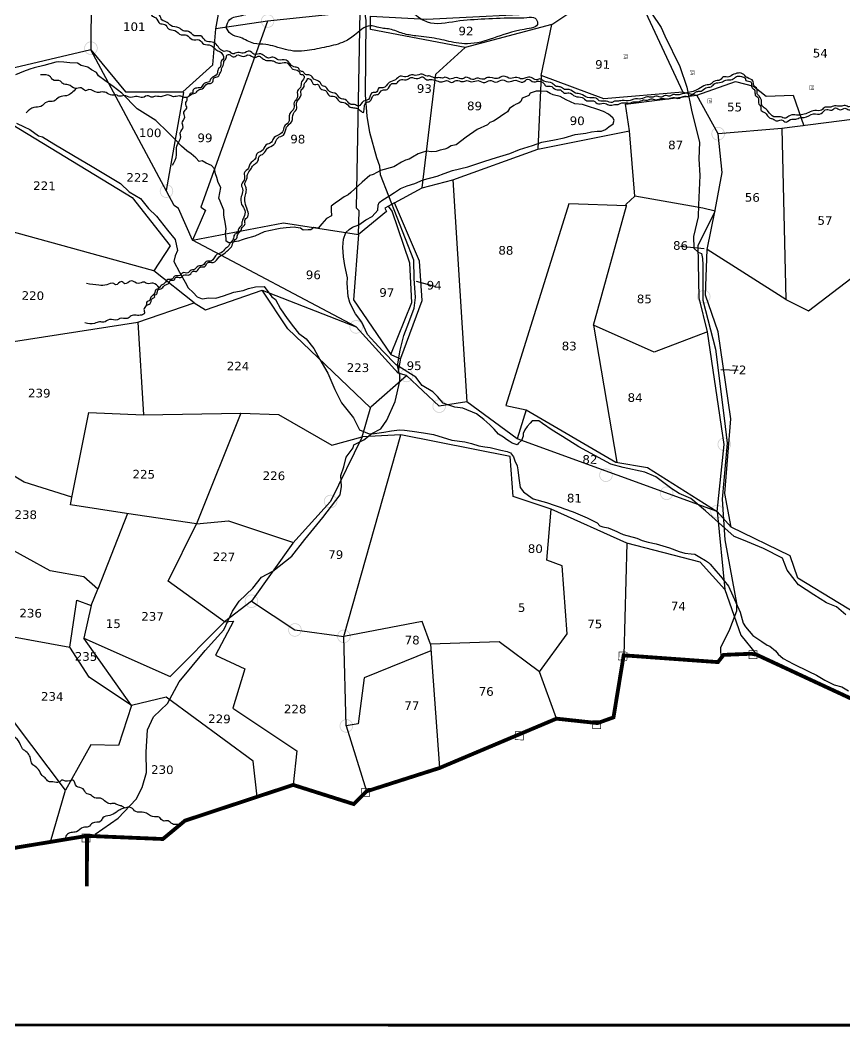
# Model space of a CAD drawing. Header units: inches. Extents: x 734614 to 757648, y 1633794 to 1657822.
# Drawn here: x 741563 to 743289, y 1633794 to 1635900 of the extents above; entities that cross this region are included whole.
import ezdxf
from ezdxf.enums import TextEntityAlignment as Align

# ---------------------------------------------------------------- set-up
doc = ezdxf.new("R2010")
doc.units = ezdxf.units.IN
doc.header["$MEASUREMENT"] = 0
doc.linetypes.add('ACAD_ISO02W100', pattern=[15, 12, -3])
for name, color, linetype in [('CART TRACK', 19, 'Continuous'), ('FOOT PATH', 222, 'Continuous'), ('LIMITS OF  ROCKY ROUND', 169, 'Continuous'), ('PLOT', 7, 'Continuous'), ('PLOT NO', 7, 'Continuous'), ('SQUARE TANKS', 230, 'Continuous'), ('TANKS-STREAM', 4, 'Continuous'), ('VILLAGE BOUNDRY', 5, 'Continuous'), ('VILLAGE STONES', 240, 'Continuous')]:
    doc.layers.add(name, color=color, linetype=linetype)
doc.styles.get("Standard").update_dxf_attribs({"font": 'verdana.ttf'})

msp = doc.modelspace()

# ---------------------------------------------------------------- hatches: boundary and pattern name
at = {"layer": 'VILLAGE STONES'}
h = msp.add_hatch(color=256, dxfattribs=at)
edge = h.paths.add_edge_path(flags=16)
edge.add_arc((742081.1, 1635898), 12.6, -0.753, 359.247)
edge = h.paths.add_edge_path()
edge.add_arc((742081.1, 1635898), 14.1, -0.753, 359.247)
h = msp.add_hatch(color=256, dxfattribs=at)
edge = h.paths.add_edge_path(flags=16)
edge.add_arc((741711.4, 1635841.1), 12.6, -0.753, 359.247)
edge = h.paths.add_edge_path()
edge.add_arc((741711.4, 1635841.1), 14.1, -0.753, 359.247)
h = msp.add_hatch(color=256, dxfattribs=at)
edge = h.paths.add_edge_path(flags=16)
edge.add_arc((743023.8, 1635662.2), 12.6, -0.753, 359.247)
edge = h.paths.add_edge_path()
edge.add_arc((743023.8, 1635662.2), 14.1, -0.753, 359.247)
h = msp.add_hatch(color=256, dxfattribs=at)
edge = h.paths.add_edge_path(flags=16)
edge.add_arc((741869.5, 1635542), 12.6, -0.753, 359.247)
edge = h.paths.add_edge_path()
edge.add_arc((741869.5, 1635542), 14.1, -0.753, 359.247)
h = msp.add_hatch(color=256, dxfattribs=at)
edge = h.paths.add_edge_path(flags=16)
edge.add_arc((742993.8, 1635321.2), 12.6, -0.753, 359.247)
edge = h.paths.add_edge_path()
edge.add_arc((742993.8, 1635321.2), 14.1, -0.753, 359.247)
h = msp.add_hatch(color=256, dxfattribs=at)
edge = h.paths.add_edge_path(flags=16)
edge.add_arc((742266.4, 1635258.1), 12.6, -0.753, 359.247)
edge = h.paths.add_edge_path()
edge.add_arc((742266.4, 1635258.1), 14.1, -0.753, 359.247)
h = msp.add_hatch(color=256, dxfattribs=at)
edge = h.paths.add_edge_path(flags=16)
edge.add_arc((742371.7, 1635156.5), 12.6, -0.753, 359.247)
edge = h.paths.add_edge_path()
edge.add_arc((742371.7, 1635156.5), 14.1, -0.753, 359.247)
h = msp.add_hatch(color=256, dxfattribs=at)
edge = h.paths.add_edge_path(flags=16)
edge.add_arc((742440.2, 1635092.4), 12.6, -0.753, 359.247)
edge = h.paths.add_edge_path()
edge.add_arc((742440.2, 1635092.4), 14.1, -0.753, 359.247)
h = msp.add_hatch(color=256, dxfattribs=at)
edge = h.paths.add_edge_path(flags=16)
edge.add_arc((743036.7, 1635012.3), 12.6, -0.753, 359.247)
edge = h.paths.add_edge_path()
edge.add_arc((743036.7, 1635012.3), 14.1, -0.753, 359.247)
h = msp.add_hatch(color=256, dxfattribs=at)
edge = h.paths.add_edge_path(flags=16)
edge.add_arc((742789.1, 1634948), 12.6, -0.753, 359.247)
edge = h.paths.add_edge_path()
edge.add_arc((742789.1, 1634948), 14.1, -0.753, 359.247)
h = msp.add_hatch(color=256, dxfattribs=at)
edge = h.paths.add_edge_path(flags=16)
edge.add_arc((742916.1, 1634910.1), 12.6, -0.753, 359.247)
edge = h.paths.add_edge_path()
edge.add_arc((742916.1, 1634910.1), 14.1, -0.753, 359.247)
h = msp.add_hatch(color=256, dxfattribs=at)
edge = h.paths.add_edge_path(flags=16)
edge.add_arc((742212.9, 1634892.9), 12.6, -0.753, 359.247)
edge = h.paths.add_edge_path()
edge.add_arc((742212.9, 1634892.9), 14.1, -0.753, 359.247)
h = msp.add_hatch(color=256, dxfattribs=at)
edge = h.paths.add_edge_path(flags=16)
edge.add_arc((743021.6, 1634871.8), 12.6, -0.753, 359.247)
edge = h.paths.add_edge_path()
edge.add_arc((743021.6, 1634871.8), 14.1, -0.753, 359.247)
h = msp.add_hatch(color=256, dxfattribs=at)
edge = h.paths.add_edge_path(flags=16)
edge.add_arc((742047.2, 1634684.2), 12.6, -0.753, 359.247)
edge = h.paths.add_edge_path()
edge.add_arc((742047.2, 1634684.2), 14.1, -0.753, 359.247)
h = msp.add_hatch(color=256, dxfattribs=at)
edge = h.paths.add_edge_path(flags=16)
edge.add_arc((742138.3, 1634624.1), 12.6, -0.753, 359.247)
edge = h.paths.add_edge_path()
edge.add_arc((742138.3, 1634624.1), 14.1, -0.753, 359.247)
h = msp.add_hatch(color=256, dxfattribs=at)
edge = h.paths.add_edge_path(flags=16)
edge.add_arc((742240.7, 1634610.7), 12.6, -0.753, 359.247)
edge = h.paths.add_edge_path()
edge.add_arc((742240.7, 1634610.7), 14.1, -0.753, 359.247)
h = msp.add_hatch(color=256, dxfattribs=at)
edge = h.paths.add_edge_path(flags=16)
edge.add_arc((742245.8, 1634423.3), 12.6, -0.753, 359.247)
edge = h.paths.add_edge_path()
edge.add_arc((742245.8, 1634423.3), 14.1, -0.753, 359.247)

# ---------------------------------------------------------------- linework, layer by layer
at = {"layer": 'CART TRACK'}
msp.add_lwpolyline([(742884.1, 1635914.2), (742904.7, 1635884.5), (742912.3, 1635867), (742943.9, 1635802.8), (742958.3, 1635759.8), (742968.8, 1635708.1), (742984.9, 1635644.6), (742983.4, 1635609.4), (742985.4, 1635574.6), (742982.9, 1635513.4), (742981.8, 1635488.1), (742972, 1635447.5), (742973.1, 1635422.7), (742982.2, 1635414.5), (742989.3, 1635411.6), (742990.8, 1635401.3), (742992, 1635387.6), (742992, 1635314), (743018.1, 1635211.8), (743036.3, 1635067.3), (743043, 1635014.5), (743032.1, 1634897.8), (743038.1, 1634812.3), (743058.9, 1634699.2), (743062.4, 1634680.2), (743062, 1634663.6), (743047.9, 1634624.8), (743029.1, 1634586.4), (743029.3, 1634564.4)], dxfattribs=at)
at = {"layer": 'FOOT PATH'}
for points in [[(741720.3, 1634197), (741768.5, 1634230), (741806.2, 1634269.9), (741818.6, 1634294.7), (741827.7, 1634325.7), (741827, 1634368.4), (741829.6, 1634415.3), (741842.4, 1634442.3), (741871.7, 1634470.3), (741896, 1634515.4), (741950.3, 1634581.4), (741989.5, 1634624.6), (742007.3, 1634663.4), (742021.5, 1634684), (742050, 1634711.8), (742068.1, 1634734.8), (742092.1, 1634746.9), (742132, 1634778.4), (742158.8, 1634813.6), (742196.5, 1634859.3), (742232.6, 1634906.4), (742235.8, 1634923.9), (742234.3, 1634946.9), (742240.7, 1634965.5), (742245.5, 1634985.7), (742259.8, 1635005), (742261.4, 1635011), (742282.6, 1635022.1), (742299.2, 1635034.8), (742318.2, 1635045.1), (742330.3, 1635063), (742347.9, 1635101.8), (742357.8, 1635144.3), (742357.8, 1635157.2), (742352.6, 1635176.9), (742358.8, 1635209.4), (742366.3, 1635240.4), (742376.6, 1635267), (742388, 1635297.3), (742390.5, 1635319.5), (742387.8, 1635359.5), (742387.1, 1635397.5), (742335, 1635531.5), (742317.6, 1635576.1), (742315.9, 1635594.4), (742309.9, 1635611.8), (742294.7, 1635665), (742289.6, 1635699.2), (742285.8, 1635743.7), (742287.2, 1635899.4), (742253.7, 1636115.5)], [(743291.1, 1634655.9), (743271.4, 1634672.6), (743250.3, 1634680.9), (743224.3, 1634697.6), (743192, 1634718.3), (743168.6, 1634749), (743158.4, 1634774.4), (743119.1, 1634794.6), (743077, 1634811.8), (743057.3, 1634819.9), (743031.7, 1634842.9), (742997.6, 1634873.5), (742966.8, 1634899.4), (742942.1, 1634909.4), (742927, 1634919.1), (742893.4, 1634944.3), (742870.5, 1634954.1), (742824.8, 1634963.6), (742799.5, 1634971.1), (742732.6, 1635007.3), (742697.9, 1635028.8), (742676.7, 1635041.9), (742656.5, 1635056), (742648.3, 1635061.7), (742638.6, 1635061.5), (742634.7, 1635061.4), (742630.2, 1635056.7), (742630.2, 1635056.7), (742624.1, 1635050), (742624.1, 1635050), (742619.5, 1635042.9), (742616, 1635035.1), (742615.9, 1635029.8), (742612.5, 1635020.3), (742606.3, 1635014.6), (742603.2, 1635011.6), (742592.8, 1635014.7), (742586.5, 1635019), (742581.3, 1635022.8), (742574.9, 1635027.7), (742564.1, 1635033.9), (742555.2, 1635044.2), (742546.3, 1635052.9), (742533.3, 1635064.3), (742518, 1635076.2), (742489.5, 1635088), (742472.9, 1635090.1), (742458.3, 1635095.1), (742448.5, 1635098.4), (742436.7, 1635112.7), (742427.1, 1635122.2), (742404.7, 1635135.7), (742391, 1635153.1), (742349.9, 1635178.6), (742322.4, 1635207.5), (742305.2, 1635225.6), (742290.2, 1635242.1), (742278, 1635268), (742264.7, 1635285.1), (742259.2, 1635296.1), (742253.4, 1635308.9), (742249.4, 1635321.4), (742247.9, 1635349.9), (742248, 1635360.5), (742242.7, 1635386.7), (742240, 1635404.4), (742238.7, 1635425.1), (742240.1, 1635441.9), (742244.5, 1635455.6), (742251.6, 1635461.7), (742258.8, 1635466.5), (742272, 1635471.9), (742286.9, 1635482.3), (742299.8, 1635489.1), (742311.6, 1635502.5), (742312.5, 1635512.6), (742314.5, 1635518.6), (742322.5, 1635523.8), (742335, 1635531.5), (742346.4, 1635539.2), (742359.2, 1635547.3), (742373.2, 1635553.1), (742389.1, 1635557.8), (742406.4, 1635565.5), (742435.9, 1635573.7), (742450.7, 1635579.2), (742468.1, 1635585), (742500.1, 1635593.2), (742535.6, 1635604.7), (742559.8, 1635612.7), (742587.9, 1635620.8), (742608.4, 1635629.2), (742635.5, 1635637.8), (742654.8, 1635644.7), (742681.6, 1635649.3), (742701.6, 1635653.5), (742725, 1635660.3), (742746.8, 1635663.4), (742758.9, 1635665.9), (742771, 1635667.6), (742780, 1635667.5), (742788.3, 1635671.1), (742794.8, 1635676.3), (742803.9, 1635683), (742803.9, 1635683), (742806.2, 1635690.4), (742803.3, 1635695.4), (742803.3, 1635695.4), (742794.4, 1635703), (742784.3, 1635708.8), (742770.1, 1635713.5), (742752.8, 1635719.3), (742740.2, 1635723.6), (742723.9, 1635724.6), (742705.6, 1635732.9), (742693.3, 1635739.8), (742678.6, 1635743.7), (742672.7, 1635746.1), (742665.6, 1635750.3), (742651.9, 1635750.9), (742643.4, 1635751.3), (742630.5, 1635747), (742627.9, 1635742.5), (742619.5, 1635738.9), (742614, 1635736.4), (742611.1, 1635729.6), (742607, 1635726.3), (742600.9, 1635723.7), (742596.4, 1635721.2), (742587.6, 1635714.9), (742583.4, 1635708.2), (742579.2, 1635704.9), (742573.5, 1635701.6), (742573.5, 1635701.6), (742563.7, 1635694.6), (742553.8, 1635688.7), (742545.9, 1635685.4), (742540.9, 1635681), (742519.4, 1635670.7), (742496.6, 1635654.9), (742475.6, 1635639.1), (742465, 1635637), (742457.8, 1635631.9), (742452.2, 1635629.7), (742442, 1635627.6), (742433.7, 1635625), (742423.9, 1635624.4), (742413.6, 1635625.7), (742404.3, 1635622.8), (742396.4, 1635619.9), (742384.2, 1635612.9), (742377.4, 1635609.3), (742369.5, 1635606.7), (742361.5, 1635602.7), (742344.9, 1635593.2), (742317.3, 1635585.2), (742302.2, 1635576.8), (742295, 1635574.8), (742279.3, 1635560.9), (742254.9, 1635539.4), (742249.6, 1635534.7), (742241.6, 1635530.2), (742231.8, 1635523.5), (742222.3, 1635516.9), (742213.9, 1635510.3), (742214.2, 1635502.4), (742215.1, 1635490.7), (742204.5, 1635484.6), (742194.6, 1635473.4), (742186.8, 1635464.7), (742177.5, 1635466.2), (742171.5, 1635461.4), (742166.2, 1635461), (742155.3, 1635460.4), (742150.1, 1635464.3), (742140.3, 1635466.3), (742136.8, 1635467), (742120, 1635465.4), (742107.6, 1635464.2), (742100.4, 1635462.7), (742073.9, 1635456.9), (742054.2, 1635448.2), (742033.8, 1635442.1), (742027.8, 1635440.3), (742020.5, 1635437.4), (742020.5, 1635437.4), (742007.4, 1635435.3), (742000.3, 1635434.2), (741994.6, 1635437.7), (741994.7, 1635443), (741992.8, 1635452.6), (741994.2, 1635463.3), (741992.8, 1635473.1), (741989.3, 1635491.9), (741989.4, 1635502.4), (741981.8, 1635520.9), (741979.2, 1635527.2), (741982.9, 1635549.7), (741977.4, 1635560.2), (741974.5, 1635570.4), (741972, 1635578), (741970.1, 1635588.5), (741963.6, 1635595.7), (741952.7, 1635600.8), (741944.1, 1635605.8), (741938.1, 1635604.4), (741931, 1635612), (741921.4, 1635620), (741912.1, 1635626.2), (741900.9, 1635636.5), (741887.6, 1635650.3), (741873.1, 1635664.6), (741847.1, 1635690.1), (741807.8, 1635714.5), (741776.3, 1635746.9), (741757.6, 1635760.8), (741740.2, 1635773.8), (741727, 1635783.6), (741723, 1635790.2), (741712.9, 1635795.6), (741704.7, 1635801.3), (741691.2, 1635804.9), (741683.4, 1635809.5), (741667.2, 1635810.8), (741654.8, 1635812.1), (741643.5, 1635812.3), (741637.9, 1635812), (741612.9, 1635805.2), (741592.8, 1635799.8), (741583.4, 1635797.2), (741570.2, 1635792.6), (741553.6, 1635785.3)], [(741555.6, 1635684.4), (741571.7, 1635676.3), (741583.3, 1635671.3), (741601.5, 1635657.9), (741609.8, 1635655.9), (741634, 1635640.9), (741675.1, 1635616.7), (741714.3, 1635593.3), (741773.3, 1635558), (741791.5, 1635540.5), (741815.1, 1635527), (741831.7, 1635505.8), (741848.4, 1635489.4), (741871.8, 1635460.4), (741887.7, 1635440.6), (741892.7, 1635417.7), (741888, 1635406.5), (741884.8, 1635395.2), (741897, 1635372.9), (741908.4, 1635351.9), (741914.7, 1635339.7), (741925.4, 1635330.1), (741934, 1635321), (741944.1, 1635317.1), (741958.4, 1635318.8), (741973.1, 1635318.2), (741988.5, 1635323.3), (742010.5, 1635330.5), (742030.1, 1635334.4), (742041.4, 1635338.4), (742056.1, 1635341.6), (742073.8, 1635342.5), (742090.1, 1635321.2), (742097.9, 1635315.1), (742108.2, 1635295.8), (742121.8, 1635275.7), (742135.1, 1635258.3), (742145.4, 1635244.8), (742161.5, 1635233.1), (742177.8, 1635212.6), (742190.6, 1635189.9), (742206.8, 1635161.1), (742221.9, 1635127), (742235.8, 1635099), (742261.1, 1635068), (742273.2, 1635043), (742293.4, 1635034.5), (742305, 1635035.1), (742324.4, 1635037.9), (742340.1, 1635040.8), (742356.8, 1635042.4), (742367.8, 1635042.3), (742383.9, 1635040.2), (742407, 1635036.8), (742428.4, 1635033.1), (742466.9, 1635020.9), (742493.7, 1635017.6), (742507.7, 1635014.2), (742523.3, 1635009.3), (742535.9, 1635007.2), (742546.9, 1635005.5), (742569.2, 1635000.5), (742582.1, 1634997.3), (742589.3, 1634994.9), (742595.7, 1634986.4), (742598.4, 1634977.9), (742603.4, 1634967.6), (742604.5, 1634959.2), (742607.1, 1634941.6), (742609.8, 1634922.2), (742616.7, 1634912.8), (742627.3, 1634905.7), (742637, 1634898.2), (742664.8, 1634890.5), (742682.8, 1634884.5), (742693.1, 1634880.6), (742702.3, 1634877.7), (742720.4, 1634871.2), (742749.9, 1634858.3), (742770.4, 1634848), (742776.6, 1634842.2), (742782.6, 1634840), (742793.6, 1634837.4), (742802.4, 1634834), (742811.7, 1634830.1), (742817.3, 1634827.2), (742825.4, 1634823.7), (742853.5, 1634816), (742864.9, 1634811.3), (742877.4, 1634808), (742894.5, 1634804.5), (742908.1, 1634800.4), (742922, 1634795.6), (742942, 1634788.1), (742953.9, 1634784.9), (742967.5, 1634783.6), (742975.3, 1634782.7), (742985.7, 1634776.1), (742997.5, 1634769.5), (743003.8, 1634765.1), (743006.9, 1634761.8), (743019.1, 1634748), (743028.8, 1634736.4), (743036.3, 1634726.7), (743045.5, 1634715.4), (743069.7, 1634661), (743076.2, 1634638.5), (743081.1, 1634630.8), (743096.8, 1634612.3), (743115.2, 1634600), (743126.3, 1634592.5), (743131.7, 1634589.9), (743143.6, 1634580.2), (743149.7, 1634573.4), (743159.6, 1634564.1), (743180.8, 1634553.2), (743213.6, 1634537.5), (743230, 1634529.6), (743247.3, 1634519.3), (743266.9, 1634509.1), (743282.5, 1634505), (743296.3, 1634496.9)]]:
    msp.add_lwpolyline(points, dxfattribs=at)
at = {"layer": 'LIMITS OF  ROCKY ROUND'}
msp.add_spline([(741994.2, 1635884.7), (742002.2, 1635901), (742027, 1635909.6), (742060.3, 1635918.8), (742081.9, 1635921.4), (742110.9, 1635923.9), (742150.8, 1635928.1), (742174.9, 1635932), (742213, 1635934.2), (742257.3, 1635932.2), (742283.3, 1635938.8), (742308.1, 1635938.7), (742324.5, 1635934.8), (742358.3, 1635930.6), (742402.6, 1635902.6), (742415.1, 1635896.3), (742475.8, 1635897.7), (742535.8, 1635902.7), (742599.8, 1635904.6), (742623.7, 1635905.2), (742641.3, 1635903.8), (742646.2, 1635893.8), (742618.2, 1635880.5), (742499.2, 1635850.5), (742475.6, 1635852.3), (742435.4, 1635861), (742391.4, 1635866.8), (742364.1, 1635871.9), (742337.1, 1635880.9), (742310.6, 1635885), (742300.2, 1635888.1), (742266.1, 1635870.9), (742242.2, 1635855), (742204.5, 1635843.9), (742163.6, 1635836.2), (742141, 1635834.8), (742097, 1635844.5), (742077.4, 1635848.8), (742052.1, 1635851.1), (742024.1, 1635863.4), (742003.8, 1635871.1), (741994.1, 1635884.7)], degree=3, dxfattribs=at)
at = {"layer": 'PLOT'}
for p, q in [((741972.9, 1635881.4), (742019.9, 1636149.6)), ((741712.1, 1635947.7), (741711.3, 1635838)), ((742867.3, 1635927), (742950.1, 1635749.3)), ((741966.6, 1635806.6), (741972.9, 1635881.4)), ((741711.3, 1635838), (741511, 1635790.3)), ((741885.6, 1635511.8), (741711.3, 1635838)), ((741711.3, 1635838), (741783.5, 1635749.6)), ((741903.7, 1635750), (741966.6, 1635806.6)), ((742979.1, 1635742.6), (743060.1, 1635771.6)), ((743060.1, 1635771.6), (743097.9, 1635761.9)), ((743097.9, 1635761.9), (743124.1, 1635740.7)), ((741783.5, 1635749.6), (741903.7, 1635750)), ((742950.1, 1635749.3), (742979.1, 1635742.6)), ((743023.8, 1635662.2), (742979.1, 1635742.6)), ((743124.1, 1635740.7), (743180.9, 1635743.1)), ((743180.9, 1635743.1), (743203.3, 1635678.9)), ((741489.1, 1635716.2), (741797.7, 1635529)), ((743339, 1635696.7), (743156.8, 1635672.9)), ((743156.8, 1635672.9), (743023.8, 1635662.2)), ((741797.7, 1635529), (741877.2, 1635427.9)), ((741894.6, 1635506), (741885.6, 1635511.8)), ((741924.2, 1635439.3), (741894.6, 1635506)), ((741842.9, 1635375.2), (741473.1, 1635476.7)), ((741877.2, 1635427.9), (741842.9, 1635375.2)), ((742266.4, 1635258.1), (741924.2, 1635439.3)), ((741927.6, 1635308.1), (741842.9, 1635375.2)), ((741951.3, 1635293.9), (742069.5, 1635334.6)), ((742069.5, 1635334.6), (742266.4, 1635258.1)), ((741809.6, 1635268.3), (741927.6, 1635308.1)), ((741927.6, 1635308.1), (741951.3, 1635293.9)), ((741517.5, 1635222.3), (741809.6, 1635268.3))]:
    msp.add_line(p, q, dxfattribs=at)
at = {"layer": 'PLOT', "color": 5, "const_width": 5.82}
msp.add_lwpolyline([(734616.5, 1639305.7), (745691.2, 1639305.7), (745691.2, 1633796.6), (734616.5, 1633799.2)], close=True, dxfattribs=at)
at = {"layer": 'PLOT'}
for points in [[(742494.3, 1635842.6), (742296.5, 1635880.2), (742296.2, 1635907.9), (742413.3, 1635902), (742690.8, 1635915.9), (742759.1, 1635942.7), (742806.1, 1636030.3)], [(742346.5, 1635517.6), (742333.9, 1635510.7), (742326.6, 1635506.7), (742329.7, 1635499.2), (742271.5, 1635451.4), (742272.7, 1635500.6), (742267.1, 1635506.8), (742274.9, 1635918.2), (742081.1, 1635898), (741972.9, 1635881.4)], [(742950.1, 1635749.3), (742784.5, 1635735.4), (742653.4, 1635784), (742676, 1635890.4), (742711.5, 1635914.6), (742867.3, 1635927)], [(742081.1, 1635898), (741941.5, 1635508.7), (741951.3, 1635502.3), (741924.2, 1635439.3)], [(742676, 1635890.4), (742494.3, 1635842.6)], [(742494.3, 1635842.6), (742433.1, 1635786.9)], [(742404.4, 1635549.2), (742433.1, 1635786.9)], [(742653.4, 1635784), (742646.7, 1635629.7)], [(741903.7, 1635750), (741904.8, 1635748.1), (741868.9, 1635543.2)], [(743021.6, 1634871.8), (743036.7, 1635012.3), (743001.5, 1635247.6), (742984.5, 1635318.8), (742981.9, 1635428.3), (743017.3, 1635500.3), (742991.7, 1635506.2), (742849.2, 1635531.4), (742838.6, 1635668.4), (742830.1, 1635724), (742979.1, 1635742.6)], [(742468.6, 1635566), (742646.7, 1635629.7), (742838.6, 1635668.4)], [(743533.1, 1634565.6), (743385.6, 1634618.9), (743364.9, 1634626.4), (743190.8, 1634732.2), (743174.9, 1634779.4), (743050.9, 1634838.8), (743038.2, 1634909.8), (743050.5, 1635065.5), (743024.2, 1635247.8), (742997.2, 1635324.5), (743000.7, 1635420.2), (743017.8, 1635502.6), (743032.1, 1635581), (743023.8, 1635662.2)], [(743156.8, 1635672.9), (743165.7, 1635315.6), (743213.1, 1635291.9), (743301.7, 1635359), (743406.2, 1635402.5)], [(743021.6, 1634871.8), (742603.1, 1635023.8), (742498.3, 1635101), (742440.2, 1635092.4), (742371.7, 1635156.5), (742354.4, 1635161.4), (742359.8, 1635193), (742404.2, 1635313.4), (742398.7, 1635395.4), (742346.5, 1635517.6), (742404.4, 1635549.2), (742468.6, 1635566), (742498.3, 1635101)], [(743001.5, 1635247.6), (742889.7, 1635205.2), (742763.3, 1635261.4), (742832.3, 1635511.1), (742831.3, 1635515.1), (742849.2, 1635531.4)], [(742338.9, 1635200.6), (742382.7, 1635309.1), (742379, 1635391.6), (742341.9, 1635500.4), (742333.9, 1635510.7)], [(742832.3, 1635511.1), (742711.5, 1635515.4), (742579.5, 1635093.6), (742621.9, 1635084.6), (742810, 1634975.3), (742875.7, 1634964.2), (743021.6, 1634871.8)], [(741924.2, 1635439.3), (742114.6, 1635476.1), (742271.5, 1635451.4)], [(742271.5, 1635451.4), (742261, 1635315), (742338.9, 1635200.6), (742359.5, 1635191.5)], [(743165.7, 1635315.6), (743000.7, 1635420.2)], [(742296.5, 1635088.7), (742123.5, 1635254), (742069.5, 1635334.6)], [(741809.6, 1635268.3), (741821.4, 1635074.1), (742024.8, 1635077.3), (742104.1, 1635075.1), (742215.7, 1635010.8), (742279.1, 1635028.3)], [(742354.4, 1635161.4), (742266.4, 1635258.1)], [(742763.3, 1635261.4), (742811.6, 1634975)], [(743038.1, 1634708.5), (742986.5, 1634765.7), (742832.8, 1634805.6), (742674.5, 1634876.8), (742594.6, 1634903.4), (742588.6, 1634986.7), (742359.7, 1635032.4), (742279.1, 1635028.3), (742297.1, 1635090.9), (742371.7, 1635156.5)], [(741932.6, 1634845.9), (741785.7, 1634867.8), (741668.3, 1634886.1), (741671.1, 1634901.5), (741707.1, 1635078.7), (741821.4, 1635074.1)], [(742024.8, 1635077.3), (741932.6, 1634845.9), (741999, 1634852.2), (742135.4, 1634807)], [(742621.9, 1635084.6), (742603.1, 1635023.8)], [(742279.1, 1635028.3), (742212.9, 1634892.9), (742133.9, 1634805.3), (742047.2, 1634684.2)], [(742240.7, 1634610.7), (742359.7, 1635032.4)], [(741671.3, 1634902.2), (741571.7, 1634933.3), (741446.4, 1635008.4)], [(741787.6, 1634867.5), (741725.5, 1634709.2), (741696.2, 1634735.2), (741625.8, 1634747.7), (741530.1, 1634800.5), (741525.7, 1634831.3), (741417.2, 1634905.6)], [(742685.5, 1634438.5), (742649.7, 1634536.5), (742707.9, 1634615.7), (742697.8, 1634758.1), (742665.3, 1634770.4), (742674.5, 1634876.8)], [(743050.9, 1634838.8), (743021.6, 1634871.8), (743038.1, 1634708.5), (743071.1, 1634613.2), (743104.1, 1634572.4)], [(741711.6, 1634675), (741696.8, 1634607.1), (741877, 1634527), (741990.6, 1634640.9), (741873.3, 1634726.3), (741932.6, 1634845.9)], [(741530.1, 1634800.5), (741494.6, 1634774.4), (741509.4, 1634767.2), (741491.8, 1634619.8), (741667.1, 1634588), (741681.9, 1634686.4), (741711.6, 1634675), (741725.5, 1634709.2)], [(742832.8, 1634805.6), (742826.2, 1634571)], [(742047.2, 1634684.2), (741990.6, 1634640.9)], [(742047.2, 1634684.2), (742138.3, 1634624.1)], [(741990.6, 1634640.9), (742010, 1634642.2), (741972.1, 1634571.2), (742033.4, 1634542.9), (742008.1, 1634460.7), (742142.1, 1634370.9), (742134.5, 1634299.9)], [(742138.3, 1634624.1), (742240.7, 1634610.7)], [(742649.7, 1634536.5), (742565.9, 1634599.4), (742421.9, 1634594.3), (742404.7, 1634641.6), (742240.7, 1634610.7)], [(741796.5, 1634466), (741769.3, 1634382.5), (741711.3, 1634383.9), (741658.3, 1634289), (741480.1, 1634524.2), (741491.8, 1634619.8)], [(742059.5, 1634275.1), (742050.6, 1634349.7), (741868.8, 1634483.5), (741796.5, 1634466), (741696.8, 1634607.1)], [(742422.9, 1634580.7), (742282.8, 1634524.1), (742270.7, 1634427.7), (742245.8, 1634423.3), (742240.7, 1634610.7)], [(741796.5, 1634466), (741708, 1634525.6), (741667.1, 1634588)], [(742421.9, 1634594.3), (742440.8, 1634335.3)], [(742245.8, 1634423.3), (742288.2, 1634286.5)], [(741626.5, 1634180.6), (741658.3, 1634289)]]:
    msp.add_lwpolyline(points, dxfattribs=at)
at = {"layer": 'PLOT NO'}
for points in [[(742944.8, 1635427.3), (742994.5, 1635422.1)], [(742431, 1635342.3), (742393, 1635353.3)], [(743065.6, 1635167), (743029.3, 1635168.3)]]:
    msp.add_lwpolyline(points, dxfattribs=at)
at = {"layer": 'SQUARE TANKS', "const_width": 0.505}
for points in [[(742825.5, 1635828), (742834.2, 1635827.9), (742834.1, 1635818.6), (742825.4, 1635818.7)], [(742828.6, 1635825.1), (742834.2, 1635825), (742834.1, 1635818.6), (742828.5, 1635818.7)], [(742830.6, 1635822.6), (742834.2, 1635822.6), (742834.1, 1635818.6), (742830.6, 1635818.7)], [(742965.1, 1635794.5), (742973.8, 1635794.3), (742973.7, 1635785.1), (742965, 1635785.2)], [(742968.2, 1635791.6), (742973.7, 1635791.5), (742973.7, 1635785.1), (742968.1, 1635785.2)], [(742970.2, 1635789.1), (742973.7, 1635789.1), (742973.7, 1635785.1), (742970.1, 1635785.2)], [(743215.7, 1635763.3), (743224.4, 1635763.2), (743224.3, 1635754), (743215.6, 1635754.1)], [(743218.8, 1635760.4), (743224.4, 1635760.4), (743224.3, 1635754), (743218.7, 1635754)], [(743220.8, 1635758), (743224.3, 1635757.9), (743224.3, 1635754), (743220.7, 1635754)], [(743002.2, 1635735.1), (743010.9, 1635735), (743010.8, 1635725.7), (743002.1, 1635725.9)], [(743005.3, 1635732.2), (743010.9, 1635732.1), (743010.8, 1635725.7), (743005.2, 1635725.8)], [(743007.3, 1635729.8), (743010.8, 1635729.7), (743010.8, 1635725.7), (743007.2, 1635725.8)]]:
    msp.add_lwpolyline(points, close=True, dxfattribs=at)
at = {"layer": 'TANKS-STREAM'}
for points in [[(741990.5, 1635834.5), (741983.2, 1635837.9), (741975.8, 1635847.1), (741965.4, 1635853.9), (741951.4, 1635856.6), (741941.3, 1635866.7), (741927.5, 1635867.1), (741915.9, 1635876.2), (741904.4, 1635877.3), (741895.5, 1635883.8), (741878.4, 1635888.4), (741871.1, 1635895), (741859.9, 1635900.2), (741855, 1635910.4), (741843.3, 1635915.8), (741837.6, 1635925.8), (741828.5, 1635931.3), (741825.2, 1635942.9), (741818, 1635949), (741814.9, 1635958.9), (741808.2, 1635964.4), (741793.3, 1635993), (741789.9, 1635997.2), (741788.5, 1636007.3), (741781.8, 1636018.6), (741779.5, 1636033.1), (741773.2, 1636040.9), (741770.7, 1636056.7), (741763.8, 1636068.6), (741763.4, 1636075.5), (741745.2, 1636091.1), (741736.3, 1636096.1), (741727.8, 1636106.7), (741712, 1636108.1), (741700, 1636115.1), (741687.3, 1636115.2), (741669, 1636122.2), (741660.2, 1636122.6), (741651.7, 1636127.7), (741640.9, 1636128.4), (741623.1, 1636137.9), (741613.2, 1636135.9), (741604.8, 1636139.7), (741594.7, 1636139.1), (741584.7, 1636145.4), (741573.9, 1636146.7), (741557.3, 1636154.3), (741551.2, 1636163.9), (741538.9, 1636168.9), (741529.2, 1636183.6), (741516, 1636189.2), (741511.4, 1636198.9), (741498.9, 1636206.1), (741492.8, 1636217.8), (741481.4, 1636226.5), (741477.7, 1636238.1), (741467.6, 1636248.3), (741463.2, 1636260.8), (741452.2, 1636268.4), (741449.7, 1636276.9), (741445.1, 1636280.5), (741442.7, 1636292.5), (741436.6, 1636303.7), (741433.8, 1636313.9), (741427.7, 1636322.4), (741423.4, 1636332.6), (741416.3, 1636338), (741413.2, 1636346.3), (741399.2, 1636349.4), (741391.8, 1636346), (741383.9, 1636346.7), (741374.4, 1636340.2), (741364.4, 1636340.4), (741356.2, 1636336.2), (741348.7, 1636344.1), (741346.3, 1636349.3), (741344.6, 1636358), (741339.5, 1636362.6), (741331.5, 1636363.4), (741327.5, 1636366.4), (741321.7, 1636367.2), (741313, 1636371.6), (741306.9, 1636371.7), (741295.6, 1636378.2), (741289.7, 1636380.5), (741284.9, 1636383.4), (741277.1, 1636382.3), (741269.4, 1636387.1), (741253.4, 1636387.9), (741242.9, 1636391.1), (741234.9, 1636390.2), (741216.9, 1636391.7), (741204, 1636387), (741194.1, 1636388.6), (741180, 1636383.3), (741169.4, 1636386.9), (741158.6, 1636386.3), (741151.4, 1636392.4), (741141.7, 1636393.4), (741136.1, 1636400.1), (741126.5, 1636402.7), (741122.7, 1636408.6), (741114.9, 1636411.1), (741113.1, 1636415.4), (741108.6, 1636419.7), (741107.3, 1636425.7), (741101.4, 1636429.2), (741099.4, 1636440.8), (741096.5, 1636445.1), (741092.3, 1636448.9), (741088.5, 1636464.2), (741080.2, 1636473.6), (741075.7, 1636483.1), (741070.3, 1636490.3), (741057.1, 1636497.9), (741047.5, 1636501.9), (741037.6, 1636507.8), (741025.5, 1636510.1), (741011.1, 1636516.6), (740996.2, 1636512.6), (740989.1, 1636515.9), (740977.9, 1636513.3), (740966.2, 1636515.6), (740950.4, 1636511.4), (740944.2, 1636513.3), (740929.3, 1636510.1), (740916.6, 1636512.4), (740908.3, 1636510.7), (740889.1, 1636520.3), (740882.6, 1636523.8), (740875.3, 1636532.5), (740859.7, 1636535.3), (740840.2, 1636541.1), (740835, 1636546.1), (740823.6, 1636547.6), (740811.3, 1636557.4), (740797.5, 1636558.3), (740782.8, 1636566.8), (740766.4, 1636568.3), (740757.2, 1636578.3), (740741.1, 1636581.4), (740732.9, 1636592.4), (740719.9, 1636597.3), (740712.5, 1636609.7), (740705.7, 1636610.3), (740697, 1636619.3), (740706, 1636628.5), (740705.8, 1636638.1), (740711.2, 1636652.9), (740709, 1636663.8), (740714.6, 1636676.5), (740712, 1636691.6), (740721, 1636711), (740717.5, 1636724.8), (740724.6, 1636757.1)], [(740744, 1635323.6), (740748.3, 1635320.8), (740757.5, 1635321.1), (740761.5, 1635322.7), (740765.2, 1635321.6), (740774.5, 1635324), (740781.8, 1635325.1), (740789.8, 1635326.7), (740804.6, 1635324.5), (740811, 1635325.9), (740818.8, 1635329), (740824.6, 1635330), (740830.6, 1635335.6), (740836.1, 1635337.6), (740843.5, 1635341.8), (740845, 1635345.5), (740849.6, 1635361), (740855.9, 1635364.9), (740853, 1635379.5), (740861, 1635386.9), (740863.7, 1635400.7), (740872.1, 1635408.7), (740875.1, 1635424.7), (740882.3, 1635431.9), (740883.1, 1635445.2), (740895.8, 1635454.5), (740895.9, 1635462.6), (740906.9, 1635472.7), (740905.3, 1635480.8), (740908.9, 1635488.1), (740913.1, 1635498.7), (740922.4, 1635508.7), (740929, 1635517.8), (740923.9, 1635530), (740929.9, 1635538.5), (740934.3, 1635542.4), (740934.6, 1635549.5), (740942, 1635552.7), (740945.8, 1635559.7), (740947.4, 1635564.5), (740957.7, 1635572.7), (740962.9, 1635586.6), (740968, 1635592.6), (740974.4, 1635601.2), (740982.1, 1635611.4), (740991.3, 1635628), (740996.4, 1635634.6), (741000.1, 1635648.9), (741007.4, 1635660.5), (741007.7, 1635666.1), (741015.1, 1635673.3), (741015.7, 1635688.7), (741025.2, 1635698.6), (741030.3, 1635712.4), (741038.1, 1635721), (741038.8, 1635730.9), (741047.1, 1635742.3), (741047, 1635754.6), (741054.2, 1635764.7), (741058.2, 1635774.2), (741066.6, 1635788), (741072.2, 1635797.3), (741076.2, 1635802.7), (741081.6, 1635812.2), (741085.9, 1635817.9), (741087.5, 1635829.7), (741094.7, 1635837.5), (741094.9, 1635849.6), (741099.7, 1635858.9), (741098.4, 1635872.9), (741097.6, 1635883.2), (741099.7, 1635894.7), (741096.4, 1635904.9), (741098.2, 1635918.9), (741093.7, 1635927.7), (741100.1, 1635938.7), (741104.9, 1635946.8), (741105.4, 1635953.5), (741115.9, 1635962.9), (741117.4, 1635972), (741127, 1635979.4), (741127.2, 1635986.8), (741139.7, 1635996.4), (741142.6, 1636004.5), (741149.9, 1636017.6), (741158.2, 1636028.2), (741161.6, 1636040), (741166.3, 1636048.6), (741166.9, 1636056.3), (741173.3, 1636065.8), (741178, 1636076.5), (741185.1, 1636087.9), (741188.1, 1636101.5), (741196.9, 1636118), (741200.5, 1636129.3), (741205.7, 1636133.8), (741206.4, 1636145.5), (741213.1, 1636154.6), (741216.6, 1636166.5), (741223, 1636177.5), (741225.4, 1636186), (741235, 1636195.4), (741237.9, 1636201.3), (741244.4, 1636207), (741258.6, 1636220.9), (741267.3, 1636226.9), (741271, 1636235.4), (741285.7, 1636245), (741289, 1636251.4), (741297.6, 1636256.3), (741304.2, 1636267.5), (741313.7, 1636272.1), (741320.5, 1636284.4), (741329.8, 1636289.9), (741332.5, 1636295.3), (741346.1, 1636308.4), (741352.4, 1636316.3), (741356.3, 1636327.2), (741366.3, 1636334.8), (741376.1, 1636334.2), (741384.2, 1636340.2), (741392.1, 1636338.8), (741401.7, 1636343.9), (741407.2, 1636339.2), (741411.5, 1636329.9), (741419.3, 1636324.6), (741422.8, 1636314.3), (741430.7, 1636310.5), (741430.5, 1636299.6), (741436.7, 1636291.7), (741438.1, 1636281.1), (741445.2, 1636274.9), (741448.1, 1636263.4), (741456.8, 1636256.7), (741463.3, 1636241.6), (741470.7, 1636235.9), (741476, 1636224), (741484.1, 1636217.9), (741489.8, 1636211.6), (741493.8, 1636201.7), (741505.1, 1636196.1), (741514.5, 1636181), (741526.7, 1636176.7), (741533.2, 1636165.7), (741540.1, 1636160.7), (741546.5, 1636159.6), (741553.4, 1636149.2), (741562.6, 1636145.7), (741569.9, 1636139.9), (741585, 1636139.1), (741589.6, 1636134.4), (741600.6, 1636133.5), (741614.1, 1636127.8), (741624.9, 1636130.7), (741635.4, 1636122.4), (741647.4, 1636122.5), (741658.5, 1636115.4), (741669.3, 1636117.5), (741683.5, 1636108.8), (741694.8, 1636107.5), (741708.1, 1636099.8), (741722, 1636102.3), (741733.7, 1636089.7), (741742.7, 1636086), (741756.9, 1636073), (741757.9, 1636062), (741766.1, 1636053.8), (741768.8, 1636037.8), (741776.5, 1636023.8), (741777.4, 1636011.2), (741783.4, 1636000.3), (741786.8, 1635987.6), (741793.8, 1635978.9), (741796.9, 1635969), (741802.3, 1635964.5), (741803, 1635958), (741811.9, 1635954.2), (741815.1, 1635943.7), (741819.3, 1635938.3), (741823.5, 1635925.1), (741834.4, 1635920.7), (741837.8, 1635910.2), (741847, 1635904.4), (741855.6, 1635893), (741865.8, 1635890.9), (741873.7, 1635881.5), (741887.1, 1635878), (741900.5, 1635869.1), (741912.1, 1635868.4), (741923.3, 1635859.2), (741938.2, 1635858.5), (741947.6, 1635849.8), (741962.6, 1635847), (741972.9, 1635838.4), (741981.5, 1635833.4), (741988.2, 1635825.7), (741987.6, 1635817.6), (741983.6, 1635813.9), (741982.7, 1635803.3), (741977.4, 1635797.2), (741975.5, 1635787.2), (741962.9, 1635777.9), (741959.2, 1635771.1), (741948.3, 1635767.4), (741941.8, 1635758.9), (741933, 1635757.8), (741924.7, 1635751.6), (741924.3, 1635747.5), (741919.3, 1635746.2), (741916.2, 1635740.7), (741910.1, 1635737.9), (741903.2, 1635739.2), (741896.1, 1635741.3), (741884.1, 1635739.7), (741875.1, 1635743.2), (741857.5, 1635739.7), (741844.1, 1635740.2), (741837.7, 1635738.5), (741831.6, 1635741.8), (741819.6, 1635737.8), (741808.1, 1635740.3), (741795.2, 1635738), (741781.1, 1635742), (741769.9, 1635740.8), (741766, 1635742.8), (741755.1, 1635742.6), (741743.2, 1635748.1), (741732.4, 1635749.3), (741724.9, 1635748.3), (741707.3, 1635754.6), (741700.3, 1635752.2), (741690.7, 1635758), (741679, 1635756.8), (741664, 1635764.8), (741652.4, 1635767.1), (741648, 1635772), (741630.8, 1635775.4), (741626.8, 1635781.2), (741605.8, 1635785.2)], [(741916.8, 1635741.8), (741926.5, 1635746.3), (741930.8, 1635747.5), (741936.9, 1635754.3), (741944, 1635756), (741954.7, 1635766.7), (741961.5, 1635767.5), (741966.5, 1635771.1), (741968.8, 1635778.9), (741977.6, 1635781.8), (741981.4, 1635788.5), (741984.8, 1635794.6), (741985.1, 1635799.9), (741988.2, 1635805), (741990.7, 1635815.4), (741993.9, 1635818.7), (741996, 1635826.8), (742002.5, 1635827.1), (742007.2, 1635823.6), (742015.3, 1635825.1), (742016.8, 1635826.7), (742030.7, 1635823.5), (742039.8, 1635827.3), (742055.5, 1635821.7), (742061.6, 1635824.3), (742068.8, 1635821.2), (742076.2, 1635816.3), (742087, 1635815.4), (742094.2, 1635813.8), (742104.2, 1635809.7), (742118.9, 1635811.4), (742129.5, 1635801.9), (742134.1, 1635797.1), (742140, 1635795.9), (742148.3, 1635789.9), (742149.1, 1635786.8), (742154, 1635785.8), (742157.7, 1635781.6), (742152.3, 1635771), (742149.7, 1635759.2), (742143.8, 1635752.2), (742143.2, 1635737.3), (742136.7, 1635727.7), (742136.2, 1635715.4), (742127.6, 1635704.2), (742124.4, 1635685.1), (742116.1, 1635678), (742112.3, 1635666), (742093.1, 1635652.3), (742089.3, 1635644.6), (742077.3, 1635638.3), (742069.1, 1635626.1), (742058.4, 1635620.4), (742056.2, 1635611.9), (742043.8, 1635598.6), (742041.2, 1635590.3), (742032.1, 1635579.7), (742033, 1635568.5), (742026.7, 1635555.7), (742029, 1635543.5), (742025.8, 1635530.7), (742026.8, 1635514.2), (742033.3, 1635501.8), (742031.5, 1635487.6), (742027.6, 1635478.7), (742026.9, 1635471.6), (742020.6, 1635463.6), (742017.6, 1635455.2), (742011.5, 1635450.7), (742009.3, 1635441.7), (742003.8, 1635434.8), (741997.2, 1635424.7), (741993, 1635421.9), (741983.9, 1635413.2), (741975.8, 1635410), (741963.1, 1635395.8), (741952.6, 1635394.7), (741945.6, 1635387.1), (741936.1, 1635385.4), (741926.3, 1635377.6), (741921, 1635376.9), (741914, 1635370.9), (741903.6, 1635371.3), (741897.3, 1635365.8), (741885.6, 1635363.8), (741882.3, 1635358.6), (741872.4, 1635356.9), (741865.4, 1635349.5), (741856, 1635342.4), (741853.4, 1635338.8), (741846.8, 1635335), (741844.8, 1635329), (741836.7, 1635320), (741833.3, 1635312.8), (741829, 1635311), (741827, 1635302.6), (741822.4, 1635294.7), (741823.4, 1635286.9), (741817.5, 1635282.9), (741795.5, 1635280.9), (741787.1, 1635275.6), (741772, 1635275.8), (741766.9, 1635272.9), (741750, 1635273.5), (741738.6, 1635268), (741729.5, 1635268.7), (741719, 1635265.4), (741698.7, 1635266.3)], [(742958.2, 1635747.4), (742948.9, 1635745.6), (742940.1, 1635743.4), (742928.3, 1635743.6), (742922.5, 1635741.1), (742913, 1635742.1), (742905.3, 1635738.7), (742896.1, 1635740.9), (742884.8, 1635738.5), (742876.2, 1635739.6), (742862.3, 1635734.9), (742847.5, 1635734.7), (742840, 1635731.8), (742823.1, 1635731.7), (742812.4, 1635730.2), (742807.2, 1635730.1), (742801.9, 1635727.5), (742789.7, 1635730.3), (742775, 1635731.2), (742768.7, 1635736.3), (742750.7, 1635737.7), (742736.4, 1635745.1), (742725.6, 1635747.2), (742712.3, 1635754.6), (742702.3, 1635754.8), (742693.5, 1635760.1), (742685.2, 1635761.3), (742676.8, 1635767.8), (742659.3, 1635772), (742650.9, 1635776.7), (742642.8, 1635775), (742632.6, 1635780), (742621.3, 1635778.9), (742613.3, 1635776.8), (742602.5, 1635780), (742589.9, 1635777.8), (742574.5, 1635782.4), (742562, 1635777.5), (742541.3, 1635779.7), (742532.6, 1635776), (742518.7, 1635778.3), (742510, 1635775.3), (742496.2, 1635780.5), (742488.9, 1635776.7), (742475.5, 1635779.9), (742461.9, 1635776.6), (742452.2, 1635780.3), (742449.2, 1635779.1), (742439, 1635779.5), (742434.8, 1635779), (742424.2, 1635781.2), (742417.7, 1635783.1), (742414.9, 1635782.8), (742404.3, 1635787), (742390.2, 1635784.3), (742385.6, 1635785.7), (742370.5, 1635781.1), (742358.2, 1635782.6), (742348.4, 1635775.1), (742335.5, 1635769.3), (742322.2, 1635758.1), (742313.5, 1635757.9), (742309.9, 1635749.8), (742299.4, 1635747.5), (742292, 1635734.1), (742281.8, 1635730.1), (742271.1, 1635720.1), (742263.2, 1635723.1), (742254.2, 1635724), (742243.3, 1635733.6), (742233.6, 1635735.6), (742225, 1635745.1), (742210.3, 1635750.5), (742202.7, 1635759.7), (742194.3, 1635763.9), (742190.5, 1635770.3), (742177.9, 1635776.6), (742169.8, 1635785), (742160.2, 1635786.4), (742155.4, 1635791.8), (742149.1, 1635793.7), (742145.1, 1635799.8), (742136, 1635802.1), (742119.8, 1635816.1), (742103.4, 1635817), (742092.1, 1635822.6), (742083.3, 1635820.4), (742076.8, 1635823.2), (742066.8, 1635829.1), (742052.6, 1635828.7), (742043.2, 1635835), (742029.8, 1635830.7), (742019, 1635832.3), (742008.4, 1635829.4), (742000.5, 1635834.5), (741990.5, 1635834.5)], [(741827, 1635302.7), (741836.8, 1635309.6), (741839.5, 1635317), (741845.1, 1635321.3), (741844.2, 1635323.8), (741849.1, 1635327), (741850.7, 1635333.9), (741860, 1635339.2), (741866, 1635345.3), (741874.7, 1635349.9), (741877.6, 1635355.2), (741885.9, 1635356.2), (741888.2, 1635361.7), (741899, 1635361.2), (741905, 1635366.2), (741918.4, 1635367.4), (741925.9, 1635374.8), (741932, 1635374.2), (741940.5, 1635383.6), (741949.2, 1635384), (741955.5, 1635392.4), (741966.9, 1635392.9), (741980, 1635404.7), (741992.5, 1635413.3), (741997.4, 1635418), (742003.6, 1635423.6), (742005.7, 1635425.9), (742010.2, 1635437.5), (742016.5, 1635443.8), (742018.7, 1635452.2), (742024.7, 1635458.7), (742027.7, 1635466), (742033.7, 1635472.4), (742033.2, 1635480.4), (742039.5, 1635488.6), (742039.3, 1635501.9), (742033.9, 1635518.2), (742034, 1635531.5), (742036.5, 1635542.3), (742035.3, 1635551.3), (742033.1, 1635556.3), (742037.4, 1635567.7), (742039, 1635576.9), (742046, 1635588.2), (742050.9, 1635595.9), (742058.6, 1635602), (742062.3, 1635610), (742064.3, 1635615.7), (742072.1, 1635620.2), (742081.1, 1635632.2), (742094.3, 1635639.4), (742102.9, 1635653.9), (742114.1, 1635659.2), (742120.7, 1635675.6), (742131.8, 1635687.9), (742135.1, 1635704.2), (742142.3, 1635716), (742141.3, 1635725.9), (742151.2, 1635743.3), (742151.4, 1635753.5), (742157.4, 1635760.9), (742158, 1635767), (742162.9, 1635773.4), (742165.4, 1635777.6), (742171.3, 1635774.9), (742178.9, 1635765), (742185, 1635765.9), (742192.5, 1635755.8), (742202.4, 1635752.4), (742210.8, 1635741.2), (742220.9, 1635740.4), (742231.6, 1635729.6), (742243.3, 1635726.8), (742254.2, 1635718.1), (742263.5, 1635716.3), (742271, 1635713.7), (742281.1, 1635706.5), (742286.9, 1635727), (742295.2, 1635730), (742303.1, 1635742.7), (742312.1, 1635744.6), (742321.5, 1635753.6), (742331.1, 1635754.8), (742340.7, 1635767.1), (742350.8, 1635767.5), (742358.2, 1635775.2), (742370.8, 1635774.8), (742380.7, 1635779.6), (742395.7, 1635777.8), (742405.8, 1635781.1), (742414.5, 1635774.8), (742422.1, 1635775.7), (742434.9, 1635772.9), (742446.5, 1635770.9), (742455.5, 1635773.3), (742466.1, 1635769.7), (742475.9, 1635773.8), (742489, 1635771.3), (742498.1, 1635773.5), (742507.6, 1635771.1), (742521.8, 1635773.2), (742535.4, 1635769.2), (742546, 1635773.6), (742558.5, 1635770.2), (742573.6, 1635774.8), (742584.6, 1635771), (742600.2, 1635774), (742615.5, 1635770.1), (742625.2, 1635776.6), (742638.2, 1635770.5), (742645.3, 1635772), (742658.9, 1635767.2), (742664.4, 1635761.7), (742672.6, 1635761.9), (742684.4, 1635754.5), (742693.9, 1635753.7), (742702.2, 1635747.2), (742711.6, 1635747.9), (742724.4, 1635740.6), (742739.2, 1635737.9), (742749.4, 1635731.1), (742762.8, 1635730.7), (742773.4, 1635724.6), (742787.8, 1635725.7), (742796.3, 1635721.7), (742807.2, 1635723.3), (742813.2, 1635723.1), (742819.1, 1635725.6), (742831.8, 1635726.9), (742841, 1635726.8), (742847.3, 1635729.1), (742857, 1635728.7), (742867.2, 1635732.8), (742876, 1635732.5), (742883.6, 1635735.1), (742892.9, 1635733.3), (742907.5, 1635736.1), (742917.5, 1635734.9), (742929.2, 1635738), (742939.1, 1635736), (742946.9, 1635738.6), (742953.9, 1635740.6), (742962.2, 1635740.5), (742967.2, 1635742.8), (742976.6, 1635748.8), (742982.8, 1635751), (742988, 1635751.3), (742998.4, 1635758.5), (743009.1, 1635760.6), (743017.2, 1635767.4), (743030.2, 1635769.8), (743040.1, 1635774.3), (743053.3, 1635775.9), (743062.2, 1635781.6), (743072.5, 1635782.1), (743080.8, 1635777.6), (743082.1, 1635773.8), (743092.4, 1635770.8), (743093.5, 1635764.6), (743094.8, 1635758.4), (743100.3, 1635752.9), (743101.6, 1635743.2), (743107.7, 1635737.3), (743109.2, 1635723.9), (743112.6, 1635719.9), (743113.1, 1635712.2), (743119.8, 1635707), (743124.1, 1635704), (743131, 1635695.6), (743138.4, 1635693.1), (743145.2, 1635689.4), (743159.6, 1635690.1), (743163.2, 1635686.9), (743175.4, 1635691.9), (743186.4, 1635692.5), (743196, 1635695.9), (743204.1, 1635696.2), (743223.2, 1635703.5), (743239.4, 1635704.4), (743251.1, 1635713.1), (743261.9, 1635711.7), (743269.5, 1635716.2), (743279.5, 1635712.1), (743288.9, 1635715.4), (743297.4, 1635712.1), (743310.8, 1635716), (743332.7, 1635709.3), (743338, 1635711.8), (743353.9, 1635706.7), (743366.6, 1635708.8), (743379.2, 1635704.7), (743389.1, 1635707.9), (743396.2, 1635703.3), (743406.7, 1635708), (743419.4, 1635704.5), (743427.7, 1635706.2), (743460.9, 1635705.1), (743470.3, 1635701.7), (743481.7, 1635699.4), (743491.8, 1635694.2), (743506.1, 1635693.9), (743515.7, 1635687.2), (743527.6, 1635687.4), (743541.2, 1635680.6), (743549.7, 1635681), (743556.5, 1635677.3), (743570.1, 1635675.5), (743579.8, 1635670.9), (743589.7, 1635670.9), (743605.3, 1635665.8), (743612, 1635666.7), (743623.6, 1635663.2), (743632.8, 1635665.8), (743640.2, 1635662.8), (743652.2, 1635664.9), (743660.8, 1635660.8), (743667.5, 1635661.1), (743675.9, 1635657.4), (743685.5, 1635659.2), (743699.6, 1635658.3), (743714.7, 1635653.8), (743730.1, 1635655.1), (743738, 1635651.4), (743758.8, 1635650.7), (743769.4, 1635646.1), (743780.4, 1635648), (743789.1, 1635643.8), (743795.9, 1635645.1), (743805.2, 1635641.3), (743823.1, 1635640.8), (743833.5, 1635636.8), (743843.2, 1635638.3), (743862.4, 1635631.5), (743871.4, 1635632.6), (743876, 1635628.6), (743885.3, 1635630), (743903.5, 1635626.5), (743913.7, 1635628.8), (743924.1, 1635626.7), (743936.3, 1635632.3), (743949.3, 1635631.1), (743963.9, 1635636), (743971.1, 1635641.9), (743989.6, 1635643.3), (744000.7, 1635655.1), (744008.5, 1635656.8), (744016.5, 1635662.5), (744024.3, 1635664.3), (744029.1, 1635668.5), (744039.4, 1635665.4), (744051.4, 1635666.2), (744063.3, 1635662.5), (744074.3, 1635660.9), (744084.3, 1635662.9), (744099.4, 1635656.6), (744115.2, 1635655.4), (744123.5, 1635652.3), (744132.2, 1635653.7), (744143.5, 1635646.2), (744151.7, 1635647.6), (744159.7, 1635642.4), (744171.6, 1635642.1), (744180.6, 1635636.5), (744197.2, 1635637), (744209.4, 1635631.1), (744225.8, 1635631.2), (744232, 1635627.1), (744251.7, 1635625.7), (744257.7, 1635622.1), (744268.1, 1635621.8), (744278.2, 1635616.5), (744288.6, 1635617.5), (744298.7, 1635613.5), (744306.8, 1635613.7), (744312.1, 1635609.9), (744319.4, 1635607.2), (744323.1, 1635608.2), (744331.1, 1635603.7)], [(744331.6, 1635610), (744324.1, 1635614.5), (744315, 1635614.4), (744306.7, 1635619.9), (744298.9, 1635618.6), (744287.6, 1635623.8), (744278.2, 1635622.3), (744267.4, 1635628.1), (744256.8, 1635627.7), (744248, 1635632.6), (744234.4, 1635632.3), (744222.5, 1635637.6), (744210.1, 1635637.4), (744194, 1635644.1), (744185, 1635642.5), (744172.5, 1635647.4), (744161.8, 1635647.8), (744151, 1635653.7), (744142.7, 1635652.1), (744129.9, 1635659), (744118.9, 1635658.5), (744108.2, 1635663.9), (744091, 1635664.8), (744082.7, 1635668.9), (744071.8, 1635666.2), (744065.1, 1635669.1), (744057.2, 1635669.1), (744050.9, 1635671.3), (744043.5, 1635669.9), (744033.5, 1635673.6), (744025.7, 1635671.3), (744020.1, 1635671.7), (744010.9, 1635664.3), (744002, 1635662.6), (743995.7, 1635655.9), (743989.7, 1635653.7), (743984.8, 1635650.3), (743974.7, 1635648.9), (743964.6, 1635643), (743950.2, 1635637), (743937.8, 1635637.4), (743924.5, 1635632.1), (743909.2, 1635634.8), (743900.7, 1635632.3), (743884.4, 1635636.6), (743874.2, 1635634.5), (743867.2, 1635638.1), (743857.7, 1635639.1), (743846.7, 1635641.1), (743841.7, 1635645.2), (743833.3, 1635643.4), (743825.9, 1635645.6), (743821.6, 1635645.6), (743807.6, 1635645.8), (743796.3, 1635650.5), (743788.8, 1635648.7), (743776.6, 1635654.3), (743771.6, 1635651.9), (743759, 1635654.2), (743753.9, 1635658.4), (743741.9, 1635657.3), (743729.5, 1635661.1), (743716.7, 1635658.6), (743703.5, 1635662.3), (743693.6, 1635661.7), (743687.8, 1635664), (743677.3, 1635661.8), (743667.9, 1635664.7), (743659.9, 1635665.1), (743647.8, 1635670.4), (743639.9, 1635668), (743629.9, 1635671.4), (743623.6, 1635668.5), (743611.5, 1635673.2), (743604.5, 1635671.6), (743593.5, 1635677.2), (743584.6, 1635676.1), (743571.7, 1635682.1), (743565.1, 1635681.7), (743550, 1635687.1), (743539.9, 1635687.1), (743530.4, 1635692.2), (743517.1, 1635692.7), (743505.5, 1635699.6), (743497.5, 1635699.1), (743483.9, 1635707), (743472.4, 1635706.2), (743459.9, 1635711.8), (743449, 1635709.3), (743441.6, 1635712.4), (743435.3, 1635709.7), (743424.8, 1635712.8), (743416.1, 1635710.2), (743408.7, 1635714.4), (743398.6, 1635710.5), (743384.8, 1635714.9), (743378.7, 1635711.8), (743364, 1635715.9), (743352.9, 1635714), (743338.3, 1635718.1), (743327.6, 1635717.1), (743307.9, 1635723.5), (743298.3, 1635718.5), (743289.7, 1635721.2), (743279.9, 1635719.6), (743267.5, 1635720.3), (743257.1, 1635717.5), (743247.2, 1635717.5), (743240.3, 1635711.5), (743226.1, 1635710.9), (743213.4, 1635706.5), (743187.5, 1635701.2), (743174.7, 1635700.6), (743164.6, 1635694.8), (743154.1, 1635697.5), (743140.5, 1635697.8), (743128.3, 1635708.9), (743122.4, 1635714.8), (743115.1, 1635722.2), (743114.7, 1635728.9), (743110, 1635740.7), (743105.6, 1635745.7), (743105.1, 1635756.1), (743098.6, 1635762.9), (743096.8, 1635772.7), (743084.6, 1635779.6), (743074.9, 1635787.7), (743050.8, 1635783.4), (743045.9, 1635780.9), (743035.1, 1635781.1), (743028.3, 1635775.1), (743015.1, 1635771.7), (743009.6, 1635766.6), (742997.5, 1635763.7), (742983.6, 1635756.1), (742958.2, 1635747.4)], [(741680.7, 1635756.9), (741660.5, 1635741.8), (741645.2, 1635738.9), (741634, 1635730.4), (741619, 1635728.5), (741606.8, 1635719.1), (741592.1, 1635717.3), (741576.2, 1635706.1)], [(741882.1, 1635596.1), (741890.4, 1635617.7), (741890.3, 1635628.7), (741894.3, 1635643.4), (741899.3, 1635655.5), (741898.3, 1635664), (741904.3, 1635676.4), (741902.4, 1635684.3), (741907.7, 1635696.7), (741905.8, 1635707.3), (741911.9, 1635715.7), (741909.8, 1635726.2), (741912.7, 1635732.4), (741912.7, 1635738.4)], [(741854.4, 1635340), (741841.8, 1635349.5), (741828.8, 1635348.6), (741821.8, 1635351.9), (741810.9, 1635348.8), (741795.5, 1635354.4), (741782.1, 1635348.4), (741775.2, 1635352.8), (741762.9, 1635346.3), (741759, 1635348.6), (741744.4, 1635346.2), (741728.1, 1635345.1), (741702.1, 1635348.9)], [(741782, 1634251.6), (741774.9, 1634255.8), (741767.6, 1634257.9), (741759.4, 1634261.2), (741751.3, 1634260.4), (741742.9, 1634264.5), (741731.2, 1634272.1), (741719.2, 1634273), (741710.5, 1634279.1), (741701.9, 1634282.1), (741694.8, 1634291.9), (741681.7, 1634296.9), (741674, 1634309.8), (741658.4, 1634307.4), (741651, 1634310.1), (741645.5, 1634305.9), (741631.8, 1634306), (741622.8, 1634307.2), (741615.4, 1634314.6), (741609.3, 1634319.8), (741601.5, 1634332.1), (741587.3, 1634345.8), (741584.2, 1634358.3), (741577.7, 1634367.8), (741568.4, 1634375.7), (741559.8, 1634392.4), (741547, 1634404.7), (741539.6, 1634419.6), (741527.7, 1634433.9), (741522.9, 1634448.5), (741508.3, 1634463.6), (741505.7, 1634476.1), (741492.6, 1634488.9), (741487.1, 1634499.3), (741478.9, 1634506.4), (741472.9, 1634519.5), (741471.1, 1634528.8), (741469.1, 1634534.8), (741462.9, 1634539), (741456.7, 1634539.6), (741448.5, 1634545), (741440.5, 1634545), (741424.5, 1634555.3), (741409.7, 1634555.8), (741399.5, 1634562.9), (741387.6, 1634561.5), (741377.8, 1634568.1), (741369.2, 1634566.7), (741356.1, 1634573.1), (741351.4, 1634573.5), (741344.3, 1634579.5), (741329.9, 1634578.6), (741315.6, 1634583.5), (741305.1, 1634583.6), (741294.7, 1634592.9), (741277, 1634597), (741266.4, 1634601.4), (741255.8, 1634607.7), (741244.2, 1634607.3), (741233.9, 1634614.4), (741220.9, 1634616.8), (741215, 1634623.6), (741199.6, 1634627), (741185.7, 1634636.2), (741175, 1634635.8), (741161.4, 1634646.9), (741151.7, 1634646.3), (741138.9, 1634654.3), (741128.1, 1634654.8), (741123.5, 1634657.5), (741117, 1634658.3), (741107.3, 1634666), (741099.1, 1634667.3), (741090.2, 1634674.8), (741069.4, 1634675), (741056.8, 1634675.2), (741040.7, 1634666.6), (741025, 1634673.2), (741015.1, 1634673.7), (741007.2, 1634678.8), (740999.8, 1634677.6), (740988.1, 1634686.2), (740973.3, 1634692.4), (740965.2, 1634700.9), (740953.7, 1634702.2), (740944.3, 1634707.1), (740939.4, 1634710.8), (740931.7, 1634712.8), (740924.9, 1634711.9)], [(741893.6, 1634217.1), (741881.8, 1634218.3), (741872.9, 1634224.7), (741862.2, 1634224.7), (741855.3, 1634231.4), (741840.4, 1634233.5), (741822.9, 1634242.3), (741805.1, 1634244.1), (741795.7, 1634252.2), (741780.2, 1634251), (741772.5, 1634248.1), (741764.6, 1634242.9), (741750.8, 1634236.1), (741736, 1634230.8), (741731.9, 1634223.9), (741714.7, 1634220.1), (741705.8, 1634212.3), (741695.3, 1634210.9), (741681.3, 1634201.7), (741670.1, 1634200.2), (741660.4, 1634194.7), (741657.9, 1634190.2)]]:
    msp.add_spline(points, degree=3, dxfattribs=at)
at = {"layer": 'VILLAGE BOUNDRY', "linetype": 'ACAD_ISO02W100', "ltscale": 2, "const_width": 8}
for points in [[(743438.5, 1634417.1), (743104.1, 1634572.4), (743093.3, 1634574.3), (743035.2, 1634571.9), (743023.4, 1634556.8), (742826.2, 1634571), (742804.9, 1634441.2), (742771.6, 1634429.2), (742685.5, 1634438.5), (742440.8, 1634335.3), (742288.2, 1634286.5), (742261.2, 1634259.8), (742134.5, 1634299.9), (741908.2, 1634225.1), (741861.9, 1634186.7), (741703.3, 1634193.3), (741702.7, 1634087.7)], [(741703.3, 1634193.3), (741556.9, 1634169.1), (741410.9, 1634139.7), (741180.8, 1634071.6), (741182.4, 1634053.3), (740920.6, 1634000.2), (740878.3, 1633991.8), (740786.7, 1633989.8), (740592.1, 1633988.1), (740543.5, 1633954), (740472.1, 1633968.7), (740434.6, 1633950.6), (740326.1, 1633943.9), (740125.9, 1633957.1), (739777.9, 1633993.9), (739772.7, 1634027.5), (739663.3, 1634034.1), (739570.1, 1634048.9), (739420.1, 1634082.5)]]:
    msp.add_lwpolyline(points, dxfattribs=at)
at = {"layer": 'VILLAGE STONES', "const_width": 1.35}
for points in [[(743088.7, 1634580.9), (743105.5, 1634580.6), (743105.3, 1634563.8), (743088.5, 1634564)], [(742816.2, 1634577.8), (742833, 1634577.6), (742832.8, 1634560.8), (742816, 1634561)], [(742761.6, 1634434.6), (742778.4, 1634434.4), (742778.2, 1634417.5), (742761.4, 1634417.8)], [(742599.3, 1634411.1), (742616.1, 1634410.9), (742615.9, 1634394.1), (742599.1, 1634394.3)], [(742277.9, 1634292.9), (742294.7, 1634292.6), (742294.4, 1634275.8), (742277.6, 1634276.1)], [(741692.6, 1634197.5), (741709.4, 1634197.3), (741709.2, 1634180.4), (741692.4, 1634180.7)]]:
    msp.add_lwpolyline(points, close=True, dxfattribs=at)

# ---------------------------------------------------------------- texts
at = {"layer": 'PLOT NO'}
for s, p in [('101', (741802.1, 1635886.1)), ('92', (742496.2, 1635877)), ('54', (743237.7, 1635830.7)), ('91', (742782.2, 1635807.1)), ('93', (742409.1, 1635756.7)), ('89', (742514.1, 1635720.3)), ('55', (743058.3, 1635718)), ('90', (742728.9, 1635689.3)), ('100', (741835.3, 1635664.2)), ('99', (741950, 1635653.6)), ('98', (742144.2, 1635651)), ('87', (742934.9, 1635638.6)), ('222', (741809.1, 1635570.6)), ('221', (741614.1, 1635553.3)), ('56', (743095.4, 1635529)), ('57', (743247.5, 1635480.6)), ('88', (742579.7, 1635418.2)), ('86', (742945.2, 1635428.3)), ('96', (742176.8, 1635367)), ('97', (742330.5, 1635330)), ('94', (742429.6, 1635345.2)), ('220', (741589.9, 1635323.5)), ('85', (742869.4, 1635316.5)), ('83', (742712.2, 1635218)), ('224', (742019.2, 1635176.1)), ('223', (742270.2, 1635172.8)), ('95', (742387.7, 1635176.9)), ('72', (743067.3, 1635168.2)), ('239', (741603.3, 1635119.6)), ('84', (742850.1, 1635110.1)), ('82', (742755.5, 1634980.7)), ('225', (741822, 1634949.8)), ('226', (742094.3, 1634946.7)), ('81', (742723.1, 1634899.8)), ('238', (741575, 1634865.3)), ('80', (742641.3, 1634794.1)), ('227', (741989.8, 1634777)), ('79', (742223.7, 1634781.8)), ('236', (741585.3, 1634659.2)), ('5', (742612.7, 1634670.8)), ('74', (742940.7, 1634673.9)), ('15', (741758.2, 1634637.2)), ('237', (741840.3, 1634652.4)), ('75', (742765.8, 1634636.7)), ('78', (742383.6, 1634602.9)), ('235', (741701.1, 1634568.6)), ('76', (742538.6, 1634495.4)), ('234', (741630.4, 1634485)), ('228', (742138.8, 1634458.7)), ('77', (742382.9, 1634465.7)), ('229', (741980.3, 1634438.1)), ('230', (741860.8, 1634331.8))]:
    msp.add_text(s, height=18, rotation=359.247, dxfattribs=at).set_placement(p, align=Align.MIDDLE_CENTER)

doc.saveas('drawing.dxf')
